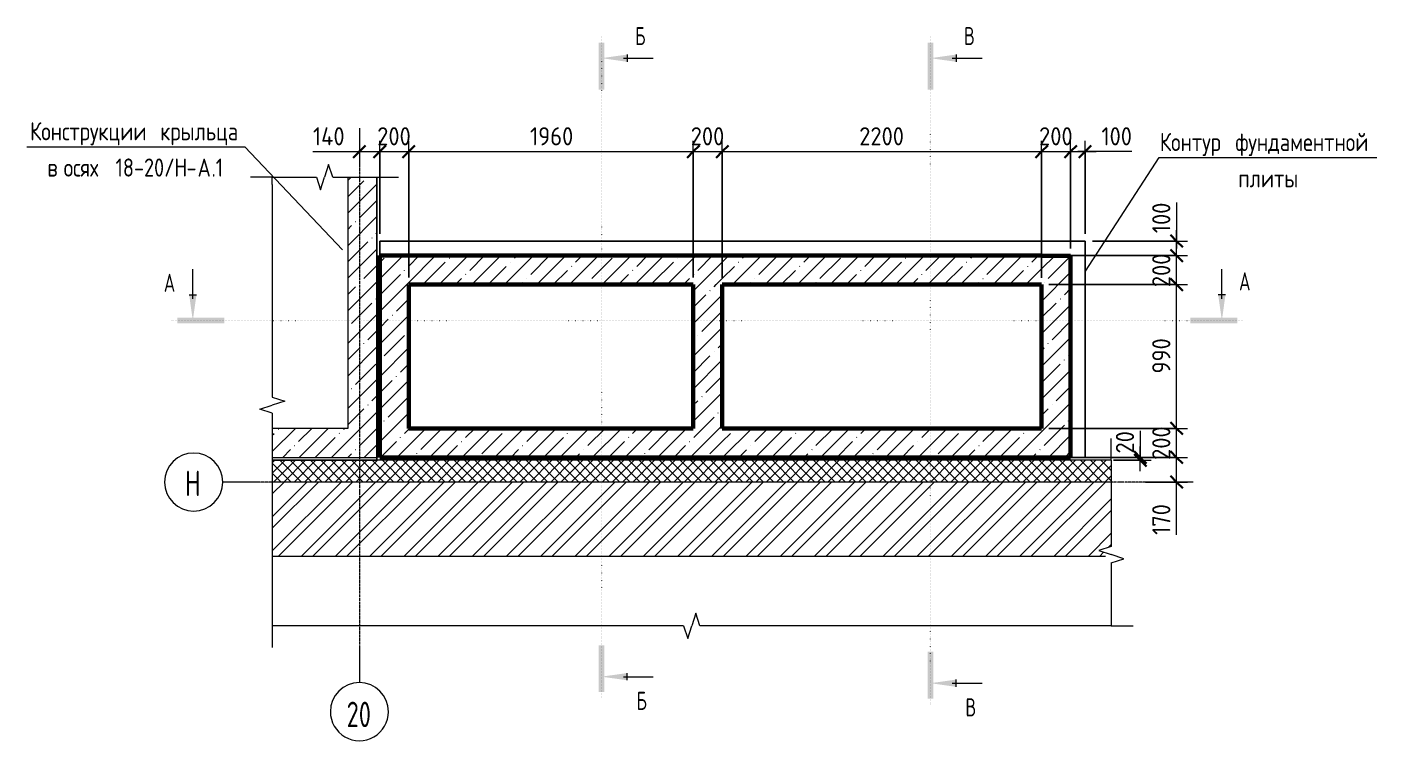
# Model space of a CAD drawing. Header units: millimetres. Extents: x 27128 to 91146, y -4112 to 79300.
# Drawn here: x 37114 to 46415, y 74374 to 79300 of the extents above; entities that cross this region are included whole.
import ezdxf

# ---------------------------------------------------------------- set-up
doc = ezdxf.new("R2010")
doc.units = ezdxf.units.MM
doc.linetypes.add('02 Штрихпунктирная _20 мм_', pattern=[25, 20, -2.5, 0, -2.5])
doc.linetypes.add('04 Пунктир 10мм', pattern=[10, 0, -10])
for name, color, linetype, lineweight in [('AA_Dim', 7, 'Continuous', 9), ('AA_Dim-50', 7, 'Continuous', 9), ('AA_Oformlenie', 7, 'Continuous', 9), ('AA_Razrez', 7, 'Continuous', 9), ('AA_Vinoska', 7, 'Continuous', 9), ('AF_Stena', 7, 'Continuous', 9), ('Оси', 7, 'Continuous', 9)]:
    doc.layers.add(name, color=color, linetype=linetype, lineweight=lineweight)
doc.layers.add('AF_Stena_Опалубка', color=7, linetype='Continuous', lineweight=20, true_color=0x0063c6)
doc.layers.add('KR_Fundament', color=7, linetype='Continuous', lineweight=20, true_color=0x804000)
doc.styles.add('GOST Common', font='GOST_Common.ttf', dxfattribs={"width": 0.85, "height": 125})
doc.styles.add('ISOCPEUR', font='isocpeur.TTF', dxfattribs={"width": 0.7, "height": 125})
doc.styles.add('ISOCPEUR_1', font='isocpeur.TTF', dxfattribs={"width": 0.9, "height": 125})
doc.styles.add('ISOCPEUR_3', font='isocpeur.TTF', dxfattribs={"width": 0.7, "height": 175})
doc.dimstyles.new('00_Точн_3_знака__прозр_', dxfattribs={"dimscale": 304.8, "dimtxt": 125.344371, "dimasz": 0.278871, "dimexe": 0.246063, "dimexo": 0.164042, "dimgap": 0.016404, "dimtad": 1, "dimdec": 3, "dimrnd": 0.001, "dimdsep": 46, "dimtxsty": 'ISOCPEUR_1', "dimblk1": 'OBLIQUE', "dimblk2": 'OBLIQUE', "dimsah": 1, "dimcen": 0.09, "dimdle": 0.246063, "dimazin": 0, "dimtfac": 1, "dimtdec": 4, "dimtix": 1, "dimtmove": 1, "dimatfit": 3, "dimfxl": 1, "dimtvp": 1, "dimtolj": 1, "dimtzin": 0, "dimlwd": 18, "dimlwe": 18, "dimarcsym": 2})
doc.dimstyles.new('00_Точн_3_знака__прозр__1', dxfattribs={"dimscale": 304.8, "dimtxt": 125.344371, "dimasz": 0.278871, "dimexe": 0.246063, "dimexo": 0.164042, "dimgap": 0.016404, "dimtad": 1, "dimdec": 3, "dimrnd": 0.001, "dimdsep": 46, "dimtxsty": 'ISOCPEUR_1', "dimblk1": 'OBLIQUE', "dimblk2": 'OBLIQUE', "dimsah": 1, "dimcen": 0.09, "dimdle": 0.246063, "dimazin": 0, "dimtfac": 1, "dimtdec": 4, "dimtix": 1, "dimtmove": 0, "dimatfit": 3, "dimfxl": 1, "dimtvp": 1, "dimtolj": 1, "dimtzin": 0, "dimlwd": 18, "dimlwe": 18, "dimarcsym": 2})
pattern_1 = [(45, (10024.03, 0), (-112.2532, 112.2532), []), (45, (10136.29, 0), (-112.2532, 112.2532), [198.437, -39.687, 1.676, -38.011])]

# ---------------------------------------------------------------- blocks, each defined once
blk = doc.blocks.new('011_ЛинияОбрыва _ЭлУзла_Линия_ - Тип 1-3694137-План СТм на отм_ -1_700 Опл')
at = {"layer": 'AA_Oformlenie'}
for p, q in [((0, 0), (595, 0)), ((706.3, 0), (1140, 0))]:
    blk.add_line(p, q, dxfattribs=at)
blk = doc.blocks.new('011_ЛинияОбрыва _ЭлУзла_Линия_ - Тип 1-3877316-План СТм на отм_ -1_700 Опл')
at = {"layer": 'AA_Oformlenie'}
for p, q in [((0, 0), (2835, 0)), ((2946.3, 0), (5780, 0))]:
    blk.add_line(p, q, dxfattribs=at)
blk = doc.blocks.new('011_ЛинияОбрыва _ЭлУзла_Линия_ - Тип 1-3876497-План СТм на отм_ -1_700 Опл')
at = {"layer": 'AA_Oformlenie'}
for p, q in [((0, 0), (1465, 0)), ((1576.3, 0), (3040, 0))]:
    blk.add_line(p, q, dxfattribs=at)
blk = doc.blocks.new('011_ЛинияОбрыва _ЭлУзла_Линия_ - Тип 1-3876742-План СТм на отм_ -1_700 Опл')
at = {"layer": 'AA_Oformlenie'}
for p, q in [((0, 0), (305, 0)), ((416.3, 0), (720, 0))]:
    blk.add_line(p, q, dxfattribs=at)
blk = doc.blocks.new('Разрез - Номер узла_ сзади-394133-План СТм на отм_ -1_700 Опл')
at = {"layer": 'AA_Razrez'}
for points in [[(7.33, 0.4), (7.33, -0.39), (0.87, -0.39), (0.87, 0.4)], [(3.5, -3.53), (2.5, -3.53), (3, 0)]]:
    blk.add_hatch(color=256, dxfattribs=at).paths.add_polyline_path(points)
for p, q in [((2.5, -3.53), (3.5, -3.53)), ((3, -3), (3, -7.1))]:
    blk.add_line(p, q, dxfattribs=at)
blk = doc.blocks.new('Разрез - Номер узла_ спереди-394134-План СТм на отм_ -1_700 Опл')
at = {"layer": 'AA_Razrez'}
for points in [[(7.33, 0.4), (7.33, -0.39), (0.87, -0.39), (0.87, 0.4)], [(3.5, -3.53), (2.5, -3.53), (3, 0)]]:
    blk.add_hatch(color=256, dxfattribs=at).paths.add_polyline_path(points)
for p, q in [((2.5, -3.53), (3.5, -3.53)), ((3, -3), (3, -7.1))]:
    blk.add_line(p, q, dxfattribs=at)
blk = doc.blocks.new('DIMBLOCK7-План СТм на отм_ -1_700 Опл')
at = {"layer": 'AA_Dim-50', "color": 30, "lineweight": 18, "true_color": 0xff8000, "transparency": 16777216}
for p, q in [((39544.1, 77875), (39544.1, 78516.7)), ((39084.2, 78441.7), (39354.2, 78441.7)), ((39329.1, 78441.7), (39544.1, 78441.7)), ((39354.2, 78441.7), (39474.1, 78441.7)), ((39404.1, 78451.8), (39404.1, 78366.7)), ((39404.1, 78441.7), (39404.1, 78451.8)), ((39544.1, 78441.7), (39544.1, 77875))]:
    blk.add_line(p, q, dxfattribs=at)
at = {"layer": 'AA_Dim-50', "color": 30, "lineweight": 30, "true_color": 0xff8000, "transparency": 16777216}
for p, q in [((39404.1, 78441.7), (39361.6, 78399.2)), ((39404.1, 78441.7), (39446.6, 78484.2)), ((39544.1, 78441.7), (39501.6, 78399.2)), ((39544.1, 78441.7), (39586.6, 78484.2))]:
    blk.add_line(p, q, dxfattribs=at)
at = {"layer": 'AA_Dim-50', "color": 0, "lineweight": 18, "transparency": 16777216, "insert": (39084.2, 78609.6), "char_height": 125, "width": 263.933, "attachment_point": 1, "line_spacing_factor": 1.135194, "style": 'ISOCPEUR_1'}
blk.add_mtext('140', dxfattribs=at)
blk = doc.blocks.new('_Oblique')
at = {"color": 0, "linetype": 'ByBlock', "lineweight": -2}
blk.add_line((-0.5, -0.5), (0.5, 0.5), dxfattribs=at)
blk = doc.blocks.new('DIMBLOCK8-План СТм на отм_ -1_700 Опл')
at = {"layer": 'AA_Dim-50', "color": 30, "lineweight": 18, "true_color": 0xff8000, "transparency": 16777216}
for p, q in [((39544.1, 77875), (39544.1, 78516.7)), ((39744.1, 77575), (39744.1, 78516.7)), ((39544.1, 78441.7), (39744.1, 78441.7)), ((39544.1, 78441.7), (39544.1, 77875)), ((39744.1, 78441.7), (39744.1, 77575))]:
    blk.add_line(p, q, dxfattribs=at)
at = {"layer": 'AA_Dim-50', "color": 30, "lineweight": 30, "true_color": 0xff8000, "transparency": 16777216}
for p, q in [((39544.1, 78441.7), (39501.6, 78399.2)), ((39544.1, 78441.7), (39586.6, 78484.2)), ((39744.1, 78441.7), (39701.6, 78399.2)), ((39744.1, 78441.7), (39786.6, 78484.2))]:
    blk.add_line(p, q, dxfattribs=at)
at = {"layer": 'AA_Dim-50', "color": 0, "lineweight": 18, "transparency": 16777216, "insert": (39527, 78609.6), "char_height": 125, "width": 280.961, "attachment_point": 1, "line_spacing_factor": 1.135194, "style": 'ISOCPEUR_1'}
blk.add_mtext('200', dxfattribs=at)
blk = doc.blocks.new('DIMBLOCK9-План СТм на отм_ -1_700 Опл')
at = {"layer": 'AA_Dim-50', "color": 30, "lineweight": 18, "true_color": 0xff8000, "transparency": 16777216}
for p, q in [((39744.1, 77575), (39744.1, 78516.7)), ((41704.1, 77575), (41704.1, 78516.7)), ((39744.1, 78441.7), (41704.1, 78441.7)), ((39744.1, 78441.7), (39744.1, 77575)), ((41704.1, 78441.7), (41704.1, 77575))]:
    blk.add_line(p, q, dxfattribs=at)
at = {"layer": 'AA_Dim-50', "color": 30, "lineweight": 30, "true_color": 0xff8000, "transparency": 16777216}
for p, q in [((39744.1, 78441.7), (39701.6, 78399.2)), ((39744.1, 78441.7), (39786.6, 78484.2)), ((41704.1, 78441.7), (41661.6, 78399.2)), ((41704.1, 78441.7), (41746.6, 78484.2))]:
    blk.add_line(p, q, dxfattribs=at)
at = {"layer": 'AA_Dim-50', "color": 0, "lineweight": 18, "transparency": 16777216, "insert": (40579.8, 78609.6), "char_height": 125, "width": 346.234, "attachment_point": 1, "line_spacing_factor": 1.135194, "style": 'ISOCPEUR_1'}
blk.add_mtext('1960', dxfattribs=at)
blk = doc.blocks.new('DIMBLOCK10-План СТм на отм_ -1_700 Опл')
at = {"layer": 'AA_Dim-50', "color": 30, "lineweight": 18, "true_color": 0xff8000, "transparency": 16777216}
for p, q in [((41704.1, 77575), (41704.1, 78516.7)), ((41904.1, 77571.5), (41904.1, 78516.7)), ((41704.1, 78441.7), (41904.1, 78441.7)), ((41704.1, 78441.7), (41704.1, 77575)), ((41904.1, 78441.7), (41904.1, 77571.5))]:
    blk.add_line(p, q, dxfattribs=at)
at = {"layer": 'AA_Dim-50', "color": 30, "lineweight": 30, "true_color": 0xff8000, "transparency": 16777216}
for p, q in [((41704.1, 78441.7), (41661.6, 78399.2)), ((41704.1, 78441.7), (41746.6, 78484.2)), ((41904.1, 78441.7), (41861.6, 78399.2)), ((41904.1, 78441.7), (41946.6, 78484.2))]:
    blk.add_line(p, q, dxfattribs=at)
at = {"layer": 'AA_Dim-50', "color": 0, "lineweight": 18, "transparency": 16777216, "insert": (41687, 78609.6), "char_height": 125, "width": 280.961, "attachment_point": 1, "line_spacing_factor": 1.135194, "style": 'ISOCPEUR_1'}
blk.add_mtext('200', dxfattribs=at)
blk = doc.blocks.new('DIMBLOCK11-План СТм на отм_ -1_700 Опл')
at = {"layer": 'AA_Dim-50', "color": 30, "lineweight": 18, "true_color": 0xff8000, "transparency": 16777216}
for p, q in [((41904.1, 77571.5), (41904.1, 78516.7)), ((44104.1, 77571), (44104.1, 78516.7)), ((41904.1, 78441.7), (44104.1, 78441.7)), ((41904.1, 78441.7), (41904.1, 77571.5)), ((44104.1, 78441.7), (44104.1, 77571))]:
    blk.add_line(p, q, dxfattribs=at)
at = {"layer": 'AA_Dim-50', "color": 30, "lineweight": 30, "true_color": 0xff8000, "transparency": 16777216}
for p, q in [((41904.1, 78441.7), (41861.6, 78399.2)), ((41904.1, 78441.7), (41946.6, 78484.2)), ((44104.1, 78441.7), (44061.6, 78399.2)), ((44104.1, 78441.7), (44146.6, 78484.2))]:
    blk.add_line(p, q, dxfattribs=at)
at = {"layer": 'AA_Dim-50', "color": 0, "lineweight": 18, "transparency": 16777216, "insert": (42848, 78609.6), "char_height": 125, "width": 374.614, "attachment_point": 1, "line_spacing_factor": 1.135194, "style": 'ISOCPEUR_1'}
blk.add_mtext('2200', dxfattribs=at)
blk = doc.blocks.new('DIMBLOCK12-План СТм на отм_ -1_700 Опл')
at = {"layer": 'AA_Dim-50', "color": 30, "lineweight": 18, "true_color": 0xff8000, "transparency": 16777216}
for p, q in [((44104.1, 77571), (44104.1, 78516.7)), ((44304.1, 77774.5), (44304.1, 78516.7)), ((44104.1, 78441.7), (44304.1, 78441.7)), ((44104.1, 78441.7), (44104.1, 77571)), ((44304.1, 78441.7), (44304.1, 77774.5))]:
    blk.add_line(p, q, dxfattribs=at)
at = {"layer": 'AA_Dim-50', "color": 30, "lineweight": 30, "true_color": 0xff8000, "transparency": 16777216}
for p, q in [((44104.1, 78441.7), (44061.6, 78399.2)), ((44104.1, 78441.7), (44146.6, 78484.2)), ((44304.1, 78441.7), (44261.6, 78399.2)), ((44304.1, 78441.7), (44346.6, 78484.2))]:
    blk.add_line(p, q, dxfattribs=at)
at = {"layer": 'AA_Dim-50', "color": 0, "lineweight": 18, "transparency": 16777216, "insert": (44087, 78609.6), "char_height": 125, "width": 280.961, "attachment_point": 1, "line_spacing_factor": 1.135194, "style": 'ISOCPEUR_1'}
blk.add_mtext('200', dxfattribs=at)
blk = doc.blocks.new('DIMBLOCK13-План СТм на отм_ -1_700 Опл')
at = {"layer": 'AA_Dim-50', "color": 30, "lineweight": 18, "true_color": 0xff8000, "transparency": 16777216}
for p, q in [((44304.1, 77774.5), (44304.1, 78516.7)), ((44404.1, 77875), (44404.1, 78516.7)), ((44304.1, 78441.7), (44479.1, 78441.7)), ((44304.1, 78441.7), (44304.1, 77774.5)), ((44466.2, 78441.7), (44354.1, 78441.7)), ((44404.1, 78441.7), (44404.1, 77875)), ((44726.7, 78441.7), (44466.2, 78441.7))]:
    blk.add_line(p, q, dxfattribs=at)
at = {"layer": 'AA_Dim-50', "color": 30, "lineweight": 30, "true_color": 0xff8000, "transparency": 16777216}
for p, q in [((44304.1, 78441.7), (44261.6, 78399.2)), ((44304.1, 78441.7), (44346.6, 78484.2)), ((44404.1, 78441.7), (44361.6, 78399.2)), ((44404.1, 78441.7), (44446.6, 78484.2))]:
    blk.add_line(p, q, dxfattribs=at)
at = {"layer": 'AA_Dim-50', "color": 0, "lineweight": 18, "transparency": 16777216, "insert": (44516.2, 78609.6), "char_height": 125, "width": 252.581, "attachment_point": 1, "line_spacing_factor": 1.135194, "style": 'ISOCPEUR_1'}
blk.add_mtext('100', dxfattribs=at)
blk = doc.blocks.new('010_Текст с выноской - Текст 2 строки-3720126-План СТм на отм_ -1_700 Опл')
at = {"layer": 'AA_Vinoska'}
blk.add_line((-15, 0), (15, 0), dxfattribs=at)
blk = doc.blocks.new('Ось сетки - d_4мм-2765513-План СТм на отм_ -1_700 Опл')
at = {"layer": 'Оси', "color": 12, "true_color": 0xc80000}
for start, end in [(360, 180), (360, 180), (180, 360), (180, 360)]:
    blk.add_arc((0, 0), 4, start, end, dxfattribs=at)
blk = doc.blocks.new('DIMBLOCK14-План СТм на отм_ -1_700 Опл')
at = {"layer": 'AA_Dim-50', "color": 30, "lineweight": 30, "true_color": 0xff8000, "transparency": 16777216}
for p, q in [((45033.9, 76335), (44991.4, 76377.5)), ((45033.9, 76335), (45076.4, 76292.5)), ((45033.9, 76165), (44991.4, 76207.5)), ((45033.9, 76165), (45076.4, 76122.5))]:
    blk.add_line(p, q, dxfattribs=at)
at = {"layer": 'AA_Dim-50', "color": 30, "lineweight": 18, "true_color": 0xff8000, "transparency": 16777216}
for p, q in [((44354.1, 76335), (45108.9, 76335)), ((45033.9, 76335), (44354.1, 76335)), ((45033.9, 76090), (45033.9, 76335)), ((45033.9, 76061.3), (45033.9, 76250)), ((44820.3, 76165), (45108.9, 76165)), ((45033.9, 76165), (44820.3, 76165)), ((45033.9, 75800.8), (45033.9, 76061.3))]:
    blk.add_line(p, q, dxfattribs=at)
at = {"layer": 'AA_Dim-50', "color": 0, "lineweight": 18, "transparency": 16777216, "insert": (44866.1, 75800.8), "char_height": 125, "width": 252.581, "attachment_point": 1, "rotation": 90, "line_spacing_factor": 1.135194, "style": 'ISOCPEUR_1'}
blk.add_mtext('170', dxfattribs=at)
blk = doc.blocks.new('DIMBLOCK15-План СТм на отм_ -1_700 Опл')
at = {"layer": 'AA_Dim-50', "color": 30, "lineweight": 30, "true_color": 0xff8000, "transparency": 16777216}
for p, q in [((45033.9, 76535), (44991.4, 76577.5)), ((45033.9, 76535), (45076.4, 76492.5)), ((45033.9, 76335), (44991.4, 76377.5)), ((45033.9, 76335), (45076.4, 76292.5))]:
    blk.add_line(p, q, dxfattribs=at)
at = {"layer": 'AA_Dim-50', "color": 30, "lineweight": 18, "true_color": 0xff8000, "transparency": 16777216}
for p, q in [((44154.1, 76535), (45108.9, 76535)), ((45033.9, 76535), (44154.1, 76535)), ((45033.9, 76335), (45033.9, 76535)), ((44354.1, 76335), (45108.9, 76335)), ((45033.9, 76335), (44354.1, 76335))]:
    blk.add_line(p, q, dxfattribs=at)
at = {"layer": 'AA_Dim-50', "color": 0, "lineweight": 18, "transparency": 16777216, "insert": (44866.1, 76317.9), "char_height": 125, "width": 280.961, "attachment_point": 1, "rotation": 90, "line_spacing_factor": 1.135194, "style": 'ISOCPEUR_1'}
blk.add_mtext('200', dxfattribs=at)
blk = doc.blocks.new('DIMBLOCK16-План СТм на отм_ -1_700 Опл')
at = {"layer": 'AA_Dim-50', "color": 30, "lineweight": 18, "true_color": 0xff8000, "transparency": 16777216}
for p, q in [((44154.1, 77525), (45108.9, 77525)), ((45033.9, 77525), (44154.1, 77525)), ((45033.9, 76535), (45033.9, 77525)), ((44154.1, 76535), (45108.9, 76535)), ((45033.9, 76535), (44154.1, 76535))]:
    blk.add_line(p, q, dxfattribs=at)
at = {"layer": 'AA_Dim-50', "color": 30, "lineweight": 30, "true_color": 0xff8000, "transparency": 16777216}
for p, q in [((45033.9, 77525), (44991.4, 77567.5)), ((45033.9, 77525), (45076.4, 77482.5)), ((45033.9, 76535), (44991.4, 76577.5)), ((45033.9, 76535), (45076.4, 76492.5))]:
    blk.add_line(p, q, dxfattribs=at)
at = {"layer": 'AA_Dim-50', "color": 0, "lineweight": 18, "transparency": 16777216, "insert": (44866.1, 76912.9), "char_height": 125, "width": 280.961, "attachment_point": 1, "rotation": 90, "line_spacing_factor": 1.135194, "style": 'ISOCPEUR_1'}
blk.add_mtext('990', dxfattribs=at)
blk = doc.blocks.new('DIMBLOCK17-План СТм на отм_ -1_700 Опл')
at = {"layer": 'AA_Dim-50', "color": 30, "lineweight": 30, "true_color": 0xff8000, "transparency": 16777216}
for p, q in [((45033.9, 77725), (44991.4, 77767.5)), ((45033.9, 77725), (45076.4, 77682.5)), ((45033.9, 77525), (44991.4, 77567.5)), ((45033.9, 77525), (45076.4, 77482.5))]:
    blk.add_line(p, q, dxfattribs=at)
at = {"layer": 'AA_Dim-50', "color": 30, "lineweight": 18, "true_color": 0xff8000, "transparency": 16777216}
for p, q in [((44154.1, 77725), (45108.9, 77725)), ((45033.9, 77725), (44154.1, 77725)), ((45033.9, 77525), (45033.9, 77725)), ((44154.1, 77525), (45108.9, 77525)), ((45033.9, 77525), (44154.1, 77525))]:
    blk.add_line(p, q, dxfattribs=at)
at = {"layer": 'AA_Dim-50', "color": 0, "lineweight": 18, "transparency": 16777216, "insert": (44866.1, 77507.9), "char_height": 125, "width": 280.961, "attachment_point": 1, "rotation": 90, "line_spacing_factor": 1.135194, "style": 'ISOCPEUR_1'}
blk.add_mtext('200', dxfattribs=at)
blk = doc.blocks.new('DIMBLOCK18-План СТм на отм_ -1_700 Опл')
at = {"layer": 'AA_Dim-50', "color": 30, "lineweight": 18, "true_color": 0xff8000, "transparency": 16777216}
for p, q in [((45033.9, 78090.1), (45033.9, 77829.6)), ((45033.9, 77725), (45033.9, 77900)), ((44454.1, 77825), (45108.9, 77825)), ((45033.9, 77825), (44454.1, 77825)), ((45033.9, 77829.6), (45033.9, 77775)), ((44154.1, 77725), (45108.9, 77725)), ((45033.9, 77725), (44154.1, 77725))]:
    blk.add_line(p, q, dxfattribs=at)
at = {"layer": 'AA_Dim-50', "color": 30, "lineweight": 30, "true_color": 0xff8000, "transparency": 16777216}
for p, q in [((45033.9, 77825), (44991.4, 77867.5)), ((45033.9, 77725), (44991.4, 77767.5)), ((45033.9, 77825), (45076.4, 77782.5)), ((45033.9, 77725), (45076.4, 77682.5))]:
    blk.add_line(p, q, dxfattribs=at)
at = {"layer": 'AA_Dim-50', "color": 0, "lineweight": 18, "transparency": 16777216, "insert": (44866.1, 77879.6), "char_height": 125, "width": 252.581, "attachment_point": 1, "rotation": 90, "line_spacing_factor": 1.135194, "style": 'ISOCPEUR_1'}
blk.add_mtext('100', dxfattribs=at)
blk = doc.blocks.new('DIMBLOCK19-План СТм на отм_ -1_700 Опл')
at = {"layer": 'AA_Dim-50', "color": 30, "lineweight": 18, "true_color": 0xff8000, "transparency": 16777216}
for p, q in [((44784, 76518), (44784, 76311.9)), ((44784, 76240), (44784, 76410)), ((44354.1, 76335), (44859, 76335)), ((44784, 76335), (44354.1, 76335)), ((44599.6, 76315), (44859, 76315)), ((44784, 76315), (44599.6, 76315)), ((44784, 76311.9), (44784, 76325))]:
    blk.add_line(p, q, dxfattribs=at)
at = {"layer": 'AA_Dim-50', "color": 30, "lineweight": 30, "true_color": 0xff8000, "transparency": 16777216}
for p, q in [((44784, 76335), (44741.5, 76377.5)), ((44784, 76315), (44741.5, 76357.5)), ((44784, 76335), (44826.5, 76292.5)), ((44784, 76315), (44826.5, 76272.5))]:
    blk.add_line(p, q, dxfattribs=at)
at = {"layer": 'AA_Dim-50', "color": 0, "lineweight": 18, "transparency": 16777216, "insert": (44616.1, 76361.9), "char_height": 125, "width": 187.307, "attachment_point": 1, "rotation": 90, "line_spacing_factor": 1.135194, "style": 'ISOCPEUR_1'}
blk.add_mtext('20', dxfattribs=at)

msp = doc.modelspace()

# ---------------------------------------------------------------- hatches: boundary and pattern name
at = {"layer": 'AF_Stena'}
h = msp.add_hatch(dxfattribs=at)
h.set_pattern_fill('FP_3', color=256, style=0, pattern_type=2)
h.set_pattern_definition(pattern_1)
h.paths.add_polyline_path([(39524.0939, 76335), (39524.0939, 78265), (39324.0939, 78265), (39324.0939, 76335)])
h = msp.add_hatch(dxfattribs=at)
h.set_pattern_fill('FP_3', color=256, style=0, pattern_type=2)
h.set_pattern_definition(pattern_1)
h.paths.add_polyline_path([(39744.0939, 76335), (39744.0939, 77725), (39544.0939, 77725), (39544.0939, 76335)])
h = msp.add_hatch(dxfattribs=at)
h.set_pattern_fill('FP_3', color=256, style=0, pattern_type=2)
h.set_pattern_definition(pattern_1)
h.paths.add_polyline_path([(41904.0939, 77525), (41904.0939, 77725), (39744.0939, 77725), (39744.0939, 77525), (41709.7031, 77525)])
h = msp.add_hatch(dxfattribs=at)
h.set_pattern_fill('FP_3', color=256, style=0, pattern_type=2)
h.set_pattern_definition(pattern_1)
h.paths.add_polyline_path([(44104.0939, 77525), (44104.0939, 77725), (41904.0939, 77725), (41904.0939, 77525)])
h = msp.add_hatch(dxfattribs=at)
h.set_pattern_fill('FP_3', color=256, style=0, pattern_type=2)
h.set_pattern_definition(pattern_1)
h.paths.add_polyline_path([(44104.0939, 76335), (44304.0939, 76335), (44304.0939, 77724.5), (44104.0939, 77724.5), (44104.0939, 76535)])
h = msp.add_hatch(dxfattribs=at)
h.set_pattern_fill('FP_3', color=256, style=0, pattern_type=2)
h.set_pattern_definition(pattern_1)
h.paths.add_polyline_path([(41704.0939, 76535), (41904.0939, 76535), (41904.0939, 77525), (41704.0939, 77525)])
h = msp.add_hatch(dxfattribs=at)
h.set_pattern_fill('FP_3', color=256, style=0, pattern_type=2)
h.set_pattern_definition(pattern_1)
h.paths.add_polyline_path([(39324.0939, 76335), (39324.0939, 76535), (38804.0939, 76535), (38804.0939, 76335)])
h = msp.add_hatch(dxfattribs=at)
h.set_pattern_fill('FP_3', color=256, style=0, pattern_type=2)
h.set_pattern_definition(pattern_1)
h.paths.add_polyline_path([(41904.0939, 76335), (41904.0939, 76535), (39744.0939, 76535), (39744.0939, 76335), (41709.7031, 76335)])
h = msp.add_hatch(dxfattribs=at)
h.set_pattern_fill('FP_3', color=256, style=0, pattern_type=2)
h.set_pattern_definition(pattern_1)
h.paths.add_polyline_path([(44104.0939, 76335), (44104.0939, 76535), (41904.0939, 76535), (41904.0939, 76335)])
h = msp.add_hatch(dxfattribs=at)
h.set_pattern_fill('FP_2', color=256, style=0, pattern_type=2)
h.set_pattern_definition([(45, (10024.03, 0), (-35.35534, 35.35534), []), (135, (10024.03, 0), (-35.35534, -35.35534), [])])
h.paths.add_polyline_path([(41709.7031, 76165), (44584.0939, 76165), (44584.0939, 76315), (38804.0939, 76315), (38804.0939, 76165)])
h = msp.add_hatch(dxfattribs=at)
h.set_pattern_fill('FP_1', color=256, style=0, pattern_type=2)
h.set_pattern_definition([(45, (10024.03, 0), (-117.8655, 117.8655), []), (45, (10102.61, 0), (-117.8655, 117.8655), [])])
h.paths.add_polyline_path([(44544.8412, 75655), (44544.8412, 75665), (44584.0939, 75665), (44497.4914, 75692.5), (44584.0939, 75720), (44584.0939, 76165), (38804.0939, 76165), (38804.0939, 75655), (44497.4914, 75655)])

# ---------------------------------------------------------------- linework, layer by layer
at = {"layer": 'AA_Razrez', "color": 7, "linetype": '04 Пунктир 10мм', "true_color": 0xffffff}
for p, q in [((41072.6064, 79235.0983), (41072.6064, 74674.2743)), ((43338.5722, 74629.2019), (43338.5722, 79235.0983)), ((38106.476, 77277.6754), (45495.928, 77277.6754))]:
    msp.add_line(p, q, dxfattribs=at)
at = {"layer": 'AA_Vinoska'}
for p, q in [((39288.0319, 77764.0813), (38614.0939, 78475)), ((39192.2483, 78351.6501), (39164.0939, 78265)), ((39220.4026, 78265), (39192.2483, 78351.6501)), ((44405.5536, 77618.0546), (44914.8559, 78401.0098)), ((38804.0939, 78265), (38654.0939, 78265)), ((38804.0939, 78215), (38804.0939, 78265)), ((39109.0939, 78265), (39136.5939, 78178.3975)), ((39136.5939, 78178.3975), (39164.0939, 78265)), ((39524.0939, 78265), (39674.0939, 78265)), ((38804.0939, 76750), (38890.6965, 76722.5)), ((38717.4438, 76666.8457), (38804.0939, 76695)), ((38804.0939, 76638.6913), (38717.4438, 76666.8457)), ((38890.6965, 76722.5), (38804.0939, 76695)), ((44584.0939, 76315), (44584.0939, 76465)), ((44584.0939, 75720), (44497.4914, 75692.5)), ((44497.4914, 75692.5), (44584.0939, 75665)), ((44670.7441, 75636.8457), (44584.0939, 75665)), ((44584.0939, 75608.6913), (44670.7441, 75636.8457)), ((41721.5939, 75261.6025), (41694.0939, 75175)), ((41749.0939, 75175), (41721.5939, 75261.6025)), ((38804.0939, 75175), (38804.0939, 75025)), ((41637.7853, 75175), (41665.9396, 75088.3499)), ((41665.9396, 75088.3499), (41694.0939, 75175)), ((44584.0939, 75175), (44734.0939, 75175))]:
    msp.add_line(p, q, dxfattribs=at)
at = {"layer": 'AF_Stena_Опалубка'}
for p, q in [((39324.0939, 78265), (39324.0939, 76535)), ((39524.0939, 76335), (39524.0939, 78265)), ((39324.0939, 76535), (38804.0939, 76535)), ((38804.0939, 76335), (39324.0939, 76335)), ((44584.0939, 76315), (38804.0939, 76315)), ((39324.0939, 76335), (39524.0939, 76335)), ((38804.0939, 75655), (44544.8412, 75655))]:
    msp.add_line(p, q, dxfattribs=at)
at = {"layer": 'AF_Stena_Опалубка', "lineweight": 60}
for p, q in [((39744.0939, 77725), (39544.0939, 77725)), ((39544.0939, 77725), (39544.0939, 76335)), ((41904.0939, 77725), (39744.0939, 77725)), ((44104.0939, 77725), (41904.0939, 77725)), ((44104.0939, 77724.5), (44104.0939, 77725)), ((44304.0939, 77724.5), (44104.0939, 77724.5)), ((44304.0939, 76335), (44304.0939, 77724.5)), ((39744.0939, 76535), (39744.0939, 77525)), ((39744.0939, 77525), (41704.0939, 77525)), ((41704.0939, 77525), (41704.0939, 76535)), ((41904.0939, 76535), (41904.0939, 77525)), ((41904.0939, 77525), (44104.0939, 77525)), ((44104.0939, 77525), (44104.0939, 76535)), ((41704.0939, 76535), (39744.0939, 76535)), ((44104.0939, 76535), (41904.0939, 76535)), ((39544.0939, 76335), (39744.0939, 76335)), ((39744.0939, 76335), (41904.0939, 76335)), ((41904.0939, 76335), (44104.0939, 76335)), ((44104.0939, 76335), (44304.0939, 76335))]:
    msp.add_line(p, q, dxfattribs=at)
at = {"layer": 'AF_Stena_Опалубка', "color": 7}
msp.add_line((44584.0939, 76165), (38804.0939, 76165), dxfattribs=at)
at = {"layer": 'KR_Fundament'}
for p, q in [((39524.0939, 78265), (39524.0939, 76315)), ((39524.0939, 76315), (39524.0939, 78265)), ((39524.0939, 78265), (39524.0939, 76315)), ((39524.0939, 76315), (39524.0939, 78265)), ((39544.0939, 76335), (39544.0939, 77825)), ((39544.0939, 77825), (44404.0939, 77825)), ((44404.0939, 77825), (39544.0939, 77825)), ((39544.0939, 77825), (39544.0939, 76335)), ((44404.0939, 77825), (44404.0939, 76335)), ((44404.0939, 76335), (44404.0939, 77825)), ((39524.0939, 76315), (38804.0939, 76315)), ((38804.0939, 76315), (39524.0939, 76315)), ((39524.0939, 76315), (38804.0939, 76315)), ((38804.0939, 76315), (39524.0939, 76315)), ((44404.0939, 76335), (39544.0939, 76335)), ((39544.0939, 76335), (44404.0939, 76335))]:
    msp.add_line(p, q, dxfattribs=at)
at = {"layer": 'Оси'}
for p, q in [((39404.0939, 78602.9337), (39404.0939, 78352.9337)), ((38712.2311, 76165), (38462.2311, 76165)), ((45147.2722, 76165), (44897.2722, 76165)), ((39404.0939, 75033.1371), (39404.0939, 74783.1371))]:
    msp.add_line(p, q, dxfattribs=at)
at = {"layer": 'Оси', "linetype": '02 Штрихпунктирная _20 мм_'}
for p, q in [((39404.0939, 78352.9337), (39404.0939, 75033.1371)), ((44897.2722, 76165), (38712.2311, 76165))]:
    msp.add_line(p, q, dxfattribs=at)

# ---------------------------------------------------------------- block references
at = {"layer": 'AA_Oformlenie'}
msp.add_blockref('011_ЛинияОбрыва _ЭлУзла_Линия_ - Тип 1-3876742-План СТм на отм_ -1_700 Опл', (38804.0939, 78265), dxfattribs=at)
for name, p, rotation in [('011_ЛинияОбрыва _ЭлУзла_Линия_ - Тип 1-3876497-План СТм на отм_ -1_700 Опл', (38804.0939, 78215), 270), ('011_ЛинияОбрыва _ЭлУзла_Линия_ - Тип 1-3694137-План СТм на отм_ -1_700 Опл', (44584.0939, 76315), 270), ('011_ЛинияОбрыва _ЭлУзла_Линия_ - Тип 1-3877316-План СТм на отм_ -1_700 Опл', (44584.0939, 75175), 180)]:
    msp.add_blockref(name, p, dxfattribs=dict(at, rotation=rotation))
at = {"layer": 'AA_Razrez', "extrusion": (0, 0, -1), "xscale": 49.99999999999998, "yscale": 49.99999999999998, "zscale": 49.99999999999998}
for p, rotation in [((-41072.6064, 79235.0983), 270.0000000000003), ((-43338.5722, 79235.0983), 270.0000000000002), ((-38106.476, 77277.6754), 180)]:
    msp.add_blockref('Разрез - Номер узла_ сзади-394133-План СТм на отм_ -1_700 Опл', p, dxfattribs=dict(at, rotation=rotation))
at = {"layer": 'AA_Razrez', "xscale": 49.99999999999998, "yscale": 49.99999999999998, "zscale": 49.99999999999998}
for p, rotation in [((45495.928, 77277.6754), 180), ((41072.6064, 74674.2743), 89.99999999999947), ((43338.5722, 74629.2019), 90)]:
    msp.add_blockref('Разрез - Номер узла_ спереди-394134-План СТм на отм_ -1_700 Опл', p, dxfattribs=dict(at, rotation=rotation))
at = {"layer": 'AA_Vinoska', "xscale": 50, "yscale": 50, "zscale": 50}
for p in [(37864.0939, 78475), (45664.8559, 78401.0098)]:
    msp.add_blockref('010_Текст с выноской - Текст 2 строки-3720126-План СТм на отм_ -1_700 Опл', p, dxfattribs=at)
at = {"layer": 'Оси', "color": 12, "true_color": 0xc80000, "xscale": 49.99999999999998, "yscale": 49.99999999999998, "zscale": 49.99999999999998}
for p, rotation in [((38262.2311, 76165), 89.99999999999986), ((39404.0939, 74583.1371), 180)]:
    msp.add_blockref('Ось сетки - d_4мм-2765513-План СТм на отм_ -1_700 Опл', p, dxfattribs=dict(at, rotation=rotation))

# ---------------------------------------------------------------- texts
at = {"layer": 'AA_Razrez', "char_height": 125, "attachment_point": 1, "style": 'ISOCPEUR'}
for s, insert, width in [('\\fISOCPEUR|b0|i0|c204|p34|;\\W.7;Б', (41303.8128, 79299.8289), 84.177187), ('\\fISOCPEUR|b0|i0|c204|p34|;\\W.7;В', (43569.7787, 79299.8289), 84.177187), ('\\fISOCPEUR|b0|i0|c204|p34|;\\W.7;А', (38056.6298, 77600.2412), 95.400812), ('\\fISOCPEUR|b0|i0|c204|p34|;\\W.7;А', (45464.5743, 77609.8283), 95.400812), ('\\fISOCPEUR|b0|i0|c204|p34|;\\W.7;Б', (41313.3999, 74720.5124), 84.177187), ('\\fISOCPEUR|b0|i0|c204|p34|;\\W.7;В', (43579.3658, 74675.44), 84.177187)]:
    msp.add_mtext(s, dxfattribs=dict(at, insert=insert, width=width))
at = {"layer": 'AA_Vinoska', "char_height": 125, "attachment_point": 1, "style": 'GOST Common'}
for s, insert, width in [('Конструкции', (37135.0206, 78644.1152), 1042.594594), ('\\fGOST Common|b0|i0|c204|p34|;\\W.85; ', (37995.2471, 78644.1152), 44.293234), ('крыльца', (38031.7927, 78644.1152), 674.620031), ('Контур', (44918.995, 78570.125), 586.033562), ('\\fGOST Common|b0|i0|c204|p34|;\\W.85; ', (45402.5211, 78570.125), 44.293234), ('фундаментной', (45439.0666, 78570.125), 1172.067125), ('\\fGOST Common|b0|i0|c204|p34|;\\W.85;в', (37254.6581, 78394.1152), 91.993641), ('\\fGOST Common|b0|i0|c204|p34|;\\W.85; ', (37330.5604, 78394.1152), 44.293234), ('осях', (37367.106, 78394.1152), 354.345875), (' 18-20/', (37659.4706, 78394.1152), 568.997703), ('\\fGOST Common|b0|i0|c204|p34|;\\W.85;Н', (38128.9406, 78394.1152), 102.215156), ('\\fGOST Common|b0|i0|c204|p34|;\\W.85;-', (38213.2766, 78394.1152), 91.993641), ('\\fGOST Common|b0|i0|c204|p34|;\\W.85;А', (38289.1789, 78394.1152), 115.843844), ('.1', (38384.7596, 78394.1152), 102.215156), ('плиты', (45458.745, 78320.125), 494.039922)]:
    msp.add_mtext(s, dxfattribs=dict(at, insert=insert, width=width))
at = {"layer": 'Оси', "char_height": 175, "attachment_point": 1, "style": 'ISOCPEUR_3'}
for s, insert, width in [('\\fISOCPEUR|b0|i0|c204|p34|;\\W.7;Н', (38202.4925, 76243.5763), 120.653969), ('20', (39316.1343, 74651.7402), 207.637062)]:
    msp.add_mtext(s, dxfattribs=dict(at, insert=insert, width=width))

# ---------------------------------------------------------------- dimensions: what is measured, and where the dimension line sits
at = {"layer": 'AA_Dim', "color": 30, "lineweight": 18, "true_color": 0xff8000}
for base, p1, p2, override, picture, middle in [((39544.0939, 78441.7341), (39404.0939, 78501.8382), (39544.0939, 77825), {"dimpost": '<>', "dimfxl": 691.165599}, 'DIMBLOCK7-План СТм на отм_ -1_700 Опл', (39216.1868, 78526.2406)), ((44404.0939, 78441.7341), (44304.0939, 77724.5), (44404.0939, 77825), {"dimpost": '<>', "dimfxl": 141.77535}, 'DIMBLOCK13-План СТм на отм_ -1_700 Опл', (44642.5225, 78526.2406))]:
    dim = msp.add_linear_dim(base=base, p1=p1, p2=p2, dimstyle='00_Точн_3_знака__прозр_', override=override, dxfattribs=at)
    dim.commit()
    dim.dimension.update_dxf_attribs({"geometry": picture, "text_midpoint": middle, "dimtype": 160})
for base, p1, p2, override, picture, middle in [((39744.0939, 78441.7341), (39544.0939, 77825), (39744.0939, 77525), {"dimpost": '<>', "dimfxl": 360.555128}, 'DIMBLOCK8-План СТм на отм_ -1_700 Опл', (39644.0939, 78509.2341)), ((41704.0939, 78441.7341), (39744.0939, 77525), (41704.0939, 77525), {"dimpost": '<>', "dimfxl": 1960}, 'DIMBLOCK9-План СТм на отм_ -1_700 Опл', (40724.0939, 78509.2341)), ((41904.0939, 78441.7341), (41704.0939, 77525), (41904.0939, 77521.4763), {"dimpost": '<>', "dimfxl": 200.031039}, 'DIMBLOCK10-План СТм на отм_ -1_700 Опл', (41804.0939, 78509.2341)), ((44104.0939, 78441.7341), (41904.0939, 77521.4763), (44104.0939, 77520.9763), {"dimpost": '<>', "dimfxl": 2200.000057}, 'DIMBLOCK11-План СТм на отм_ -1_700 Опл', (43004.0939, 78509.2341)), ((44304.0939, 78441.7341), (44104.0939, 77520.9763), (44304.0939, 77724.5), {"dimpost": '<>', "dimfxl": 285.345245}, 'DIMBLOCK12-План СТм на отм_ -1_700 Опл', (44204.0939, 78509.2341))]:
    dim = msp.add_linear_dim(base=base, p1=p1, p2=p2, dimstyle='00_Точн_3_знака__прозр__1', override=override, dxfattribs=at)
    dim.commit()
    dim.dimension.update_dxf_attribs({"geometry": picture, "text_midpoint": middle})
for base, p1, p2, override, picture, middle in [((45033.9203, 77825), (44104.0939, 77725), (44404.0939, 77825), {"dimpost": '<>', "dimfxl": 316.227766}, 'DIMBLOCK18-План СТм на отм_ -1_700 Опл', (44949.4138, 78005.9049)), ((44783.9894, 76335), (44549.5612, 76315), (44304.0939, 76335), {"dimpost": '<>', "dimfxl": 246.280718}, 'DIMBLOCK19-План СТм на отм_ -1_700 Опл', (44699.4829, 76455.5626)), ((45033.9203, 76335), (44770.2925, 76165), (44304.0939, 76335), {"dimpost": '<>', "dimfxl": 496.226826}, 'DIMBLOCK14-План СТм на отм_ -1_700 Опл', (44949.4138, 75927.0679))]:
    dim = msp.add_linear_dim(base=base, p1=p1, p2=p2, angle=90, dimstyle='00_Точн_3_знака__прозр_', override=override, dxfattribs=at)
    dim.commit()
    dim.dimension.update_dxf_attribs({"geometry": picture, "text_midpoint": middle, "dimtype": 160, "text_rotation": 90})
for base, p1, p2, override, picture, middle in [((45033.9203, 77725), (44104.0939, 77525), (44104.0939, 77725), {"dimpost": '<>', "dimfxl": 200}, 'DIMBLOCK17-План СТм на отм_ -1_700 Опл', (44966.4203, 77625)), ((45033.9203, 77525), (44104.0939, 76535), (44104.0939, 77525), {"dimpost": '<>', "dimfxl": 990}, 'DIMBLOCK16-План СТм на отм_ -1_700 Опл', (44966.4203, 77030)), ((45033.9203, 76535), (44304.0939, 76335), (44104.0939, 76535), {"dimpost": '<>', "dimfxl": 282.842712}, 'DIMBLOCK15-План СТм на отм_ -1_700 Опл', (44966.4203, 76435))]:
    dim = msp.add_linear_dim(base=base, p1=p1, p2=p2, angle=90, dimstyle='00_Точн_3_знака__прозр__1', override=override, dxfattribs=at)
    dim.commit()
    dim.dimension.update_dxf_attribs({"geometry": picture, "text_midpoint": middle})

doc.saveas('drawing.dxf')
